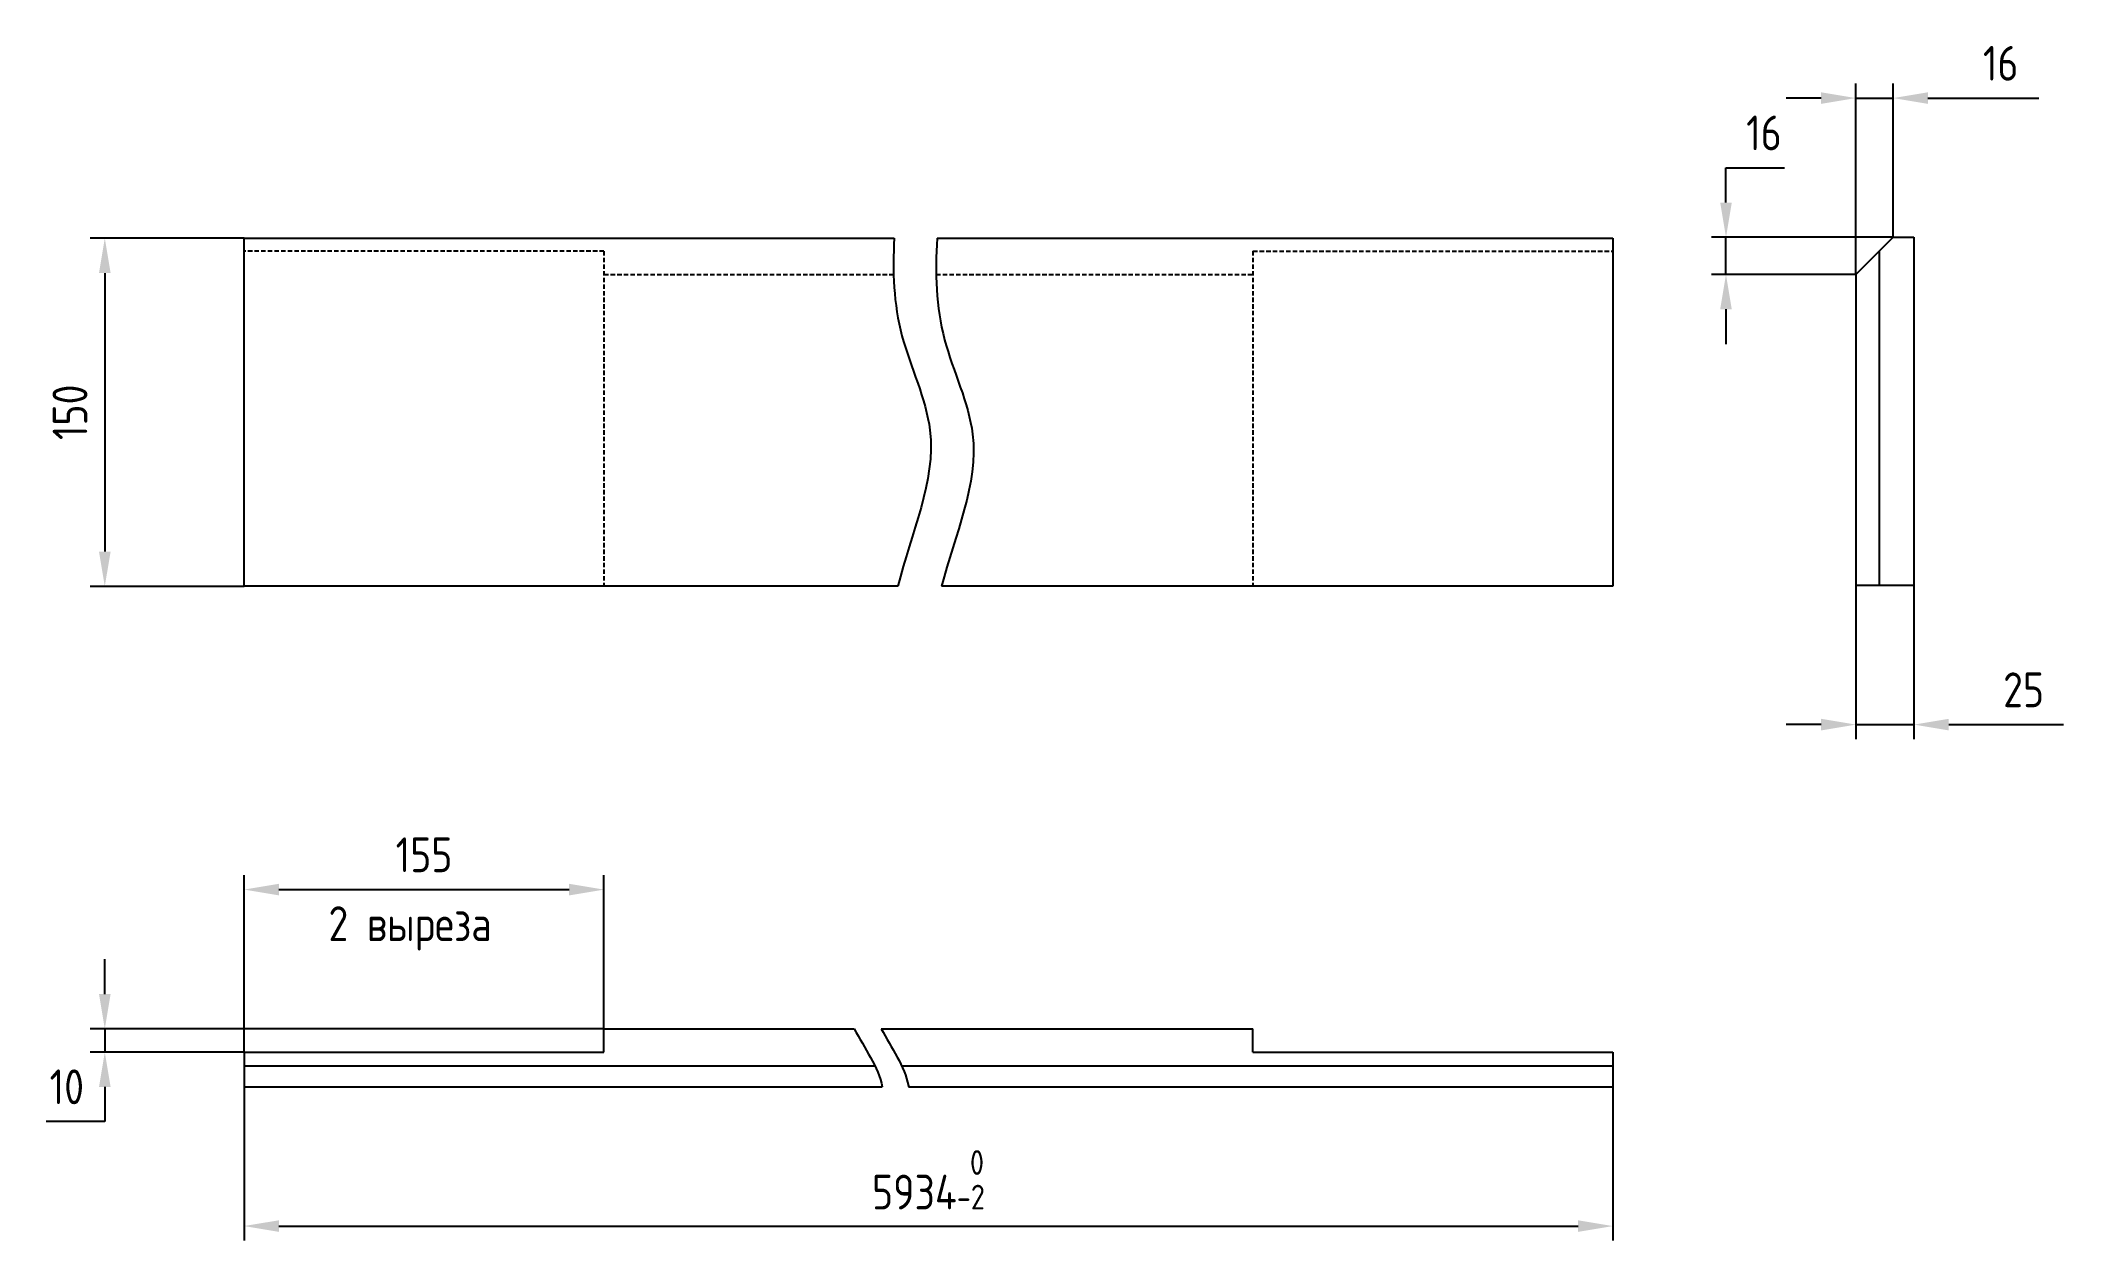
# Model space of a CAD drawing. Header units: millimetres. Extents: x 1067 to 1939, y 2064 to 2581.
import ezdxf

# ---------------------------------------------------------------- set-up
doc = ezdxf.new("R2010")
doc.units = ezdxf.units.MM
doc.header["$LTSCALE"] = 0.3
doc.linetypes.add('HIDDEN', pattern=[9.525, 6.35, -3.175])
for name, color, linetype in [('Bord', 1, 'Continuous'), ('Cont', 6, 'Continuous'), ('Dim', 7, 'Continuous'), ('Hide', 2, 'HIDDEN'), ('Text', 3, 'Continuous')]:
    doc.layers.add(name, color=color, linetype=linetype)
doc.styles.add('Style1', font='romans.shx', dxfattribs={"width": 0.8})
doc.dimstyles.new('Lin_5$0', dxfattribs={"dimscale": 5, "dimtxt": 3, "dimasz": 3, "dimexe": 1.25, "dimexo": 0, "dimgap": 1.5, "dimtad": 1, "dimtoh": 1, "dimtxsty": 'Style1', "dimcen": 2.5, "dimclrt": 3, "dimadec": 0, "dimazin": 0, "dimtfac": 1, "dimtmove": 0, "dimatfit": 3, "dimldrblk": 'DOT', "dimfxl": 1, "dimarcsym": 0})

# ---------------------------------------------------------------- blocks, each defined once
blk = doc.blocks.new('*D29')
at = {"layer": 'Defpoints', "color": 0, "transparency": 16777216}
for p in [(1154.91, 2129.92), (1744.44, 2129.92), (1744.44, 2069.92)]:
    blk.add_point(p, dxfattribs=at)
at = {"layer": 'Dim', "color": 0, "linetype": 'ByBlock', "lineweight": -2, "transparency": 16777216}
for p, q in [((1154.91, 2129.92), (1154.91, 2063.67)), ((1744.44, 2129.92), (1744.44, 2063.67)), ((1169.91, 2069.92), (1729.44, 2069.92))]:
    blk.add_line(p, q, dxfattribs=at)
at = {"layer": 'Dim', "color": 0, "transparency": 16777216}
for points in [[(1169.91, 2072.42), (1169.91, 2067.42), (1154.91, 2069.92)], [(1729.44, 2072.42), (1729.44, 2067.42), (1744.44, 2069.92)]]:
    blk.add_solid(points, dxfattribs=at)
at = {"layer": 'Dim', "color": 3, "transparency": 16777216, "insert": (1449.67, 2089.85), "char_height": 15, "attachment_point": 5, "style": 'Style1'}
blk.add_mtext('5934{}{\\H0.71x;\\C3;\\S 0^ -2;}', dxfattribs=at)
blk = doc.blocks.new('_Dot')
at = {"color": 0, "linetype": 'ByBlock', "lineweight": -2}
blk.add_line((-0.5, 0), (-1, 0), dxfattribs=at)
at = {"color": 0, "linetype": 'ByBlock', "const_width": 0.5}
blk.add_lwpolyline([(-0.25, 0, 1), (0.25, 0, 1)], format="xyb", close=True, dxfattribs=at)
blk = doc.blocks.new('*D30')
at = {"layer": 'Defpoints', "color": 0, "transparency": 16777216}
for p in [(1309.91, 2214.92), (1309.91, 2154.92), (1154.91, 2144.92)]:
    blk.add_point(p, dxfattribs=at)
at = {"layer": 'Dim', "color": 0, "linetype": 'ByBlock', "lineweight": -2, "transparency": 16777216}
for p, q in [((1154.91, 2144.92), (1154.91, 2221.17)), ((1169.91, 2214.92), (1294.91, 2214.92)), ((1309.91, 2154.92), (1309.91, 2221.17))]:
    blk.add_line(p, q, dxfattribs=at)
at = {"layer": 'Dim', "color": 0, "transparency": 16777216}
for points in [[(1169.91, 2217.42), (1169.91, 2212.42), (1154.91, 2214.92)], [(1294.91, 2217.42), (1294.91, 2212.42), (1309.91, 2214.92)]]:
    blk.add_solid(points, dxfattribs=at)
at = {"layer": 'Dim', "color": 3, "transparency": 16777216, "insert": (1232.41, 2229.92), "char_height": 15, "attachment_point": 5, "style": 'Style1'}
blk.add_mtext('155', dxfattribs=at)
blk = doc.blocks.new('*D31')
at = {"layer": 'Defpoints', "color": 0, "transparency": 16777216}
for p in [(1309.91, 2154.92), (1094.91, 2144.92), (1154.91, 2144.92)]:
    blk.add_point(p, dxfattribs=at)
at = {"layer": 'Dim', "color": 0, "linetype": 'ByBlock', "lineweight": -2, "transparency": 16777216}
for p, q in [((1094.91, 2169.92), (1094.91, 2184.92)), ((1309.91, 2154.92), (1088.66, 2154.92)), ((1094.91, 2154.92), (1094.91, 2144.92)), ((1154.91, 2144.92), (1088.66, 2144.92)), ((1094.91, 2129.92), (1094.91, 2114.92)), ((1094.91, 2114.92), (1069.7, 2114.92))]:
    blk.add_line(p, q, dxfattribs=at)
at = {"layer": 'Dim', "color": 0, "transparency": 16777216}
for points in [[(1092.41, 2169.92), (1097.41, 2169.92), (1094.91, 2154.92)], [(1092.41, 2129.92), (1097.41, 2129.92), (1094.91, 2144.92)]]:
    blk.add_solid(points, dxfattribs=at)
at = {"layer": 'Dim', "color": 3, "transparency": 16777216, "insert": (1078.55, 2129.92), "char_height": 15, "attachment_point": 5, "style": 'Style1'}
blk.add_mtext('10', dxfattribs=at)
blk = doc.blocks.new('*D32')
at = {"layer": 'Defpoints', "color": 0, "transparency": 16777216}
for p in [(1154.91, 2495.61), (1094.91, 2345.61), (1154.91, 2345.61)]:
    blk.add_point(p, dxfattribs=at)
at = {"layer": 'Dim', "color": 0, "linetype": 'ByBlock', "lineweight": -2, "transparency": 16777216}
for p, q in [((1154.91, 2495.61), (1088.66, 2495.61)), ((1094.91, 2480.61), (1094.91, 2360.61)), ((1154.91, 2345.61), (1088.66, 2345.61))]:
    blk.add_line(p, q, dxfattribs=at)
at = {"layer": 'Dim', "color": 0, "transparency": 16777216}
for points in [[(1092.41, 2480.61), (1097.41, 2480.61), (1094.91, 2495.61)], [(1092.41, 2360.61), (1097.41, 2360.61), (1094.91, 2345.61)]]:
    blk.add_solid(points, dxfattribs=at)
at = {"layer": 'Dim', "color": 3, "transparency": 16777216, "insert": (1079.91, 2420.61), "char_height": 15, "attachment_point": 5, "rotation": 90, "style": 'Style1'}
blk.add_mtext('150', dxfattribs=at)
blk = doc.blocks.new('*D33')
at = {"layer": 'Defpoints', "color": 0, "transparency": 16777216}
for p in [(1865.12, 2556.02), (1865.12, 2496.02), (1849.12, 2480.02)]:
    blk.add_point(p, dxfattribs=at)
at = {"layer": 'Dim', "color": 0, "linetype": 'ByBlock', "lineweight": -2, "transparency": 16777216}
for p, q in [((1849.12, 2480.02), (1849.12, 2562.27)), ((1865.12, 2496.02), (1865.12, 2562.27)), ((1834.12, 2556.02), (1819.12, 2556.02)), ((1849.12, 2556.02), (1865.12, 2556.02)), ((1880.12, 2556.02), (1927.84, 2556.02))]:
    blk.add_line(p, q, dxfattribs=at)
at = {"layer": 'Dim', "color": 0, "transparency": 16777216}
for points in [[(1834.12, 2558.52), (1834.12, 2553.52), (1849.12, 2556.02)], [(1880.12, 2558.52), (1880.12, 2553.52), (1865.12, 2556.02)]]:
    blk.add_solid(points, dxfattribs=at)
at = {"layer": 'Dim', "color": 3, "transparency": 16777216, "insert": (1911.48, 2571.02), "char_height": 15, "attachment_point": 5, "style": 'Style1'}
blk.add_mtext('16', dxfattribs=at)
blk = doc.blocks.new('*D34')
at = {"layer": 'Defpoints', "color": 0, "transparency": 16777216}
for p in [(1865.12, 2496.02), (1793.16, 2480.02), (1849.12, 2480.02)]:
    blk.add_point(p, dxfattribs=at)
at = {"layer": 'Dim', "color": 0, "linetype": 'ByBlock', "lineweight": -2, "transparency": 16777216}
for p, q in [((1793.16, 2511.02), (1793.16, 2526.02)), ((1793.16, 2526.02), (1818.37, 2526.02)), ((1865.12, 2496.02), (1786.91, 2496.02)), ((1793.16, 2480.02), (1793.16, 2496.02)), ((1849.12, 2480.02), (1786.91, 2480.02)), ((1793.16, 2465.02), (1793.16, 2450.02))]:
    blk.add_line(p, q, dxfattribs=at)
at = {"layer": 'Dim', "color": 0, "transparency": 16777216}
for points in [[(1790.66, 2511.02), (1795.66, 2511.02), (1793.16, 2496.02)], [(1790.66, 2465.02), (1795.66, 2465.02), (1793.16, 2480.02)]]:
    blk.add_solid(points, dxfattribs=at)
at = {"layer": 'Dim', "color": 3, "transparency": 16777216, "insert": (1809.52, 2541.02), "char_height": 15, "attachment_point": 5, "style": 'Style1'}
blk.add_mtext('16', dxfattribs=at)
blk = doc.blocks.new('*D35')
at = {"layer": 'Defpoints', "color": 0, "transparency": 16777216}
for p in [(1849.12, 2346.02), (1874.12, 2346.02), (1874.12, 2286.02)]:
    blk.add_point(p, dxfattribs=at)
at = {"layer": 'Dim', "color": 0, "linetype": 'ByBlock', "lineweight": -2, "transparency": 16777216}
for p, q in [((1849.12, 2346.02), (1849.12, 2279.77)), ((1874.12, 2346.02), (1874.12, 2279.77)), ((1834.12, 2286.02), (1819.12, 2286.02)), ((1849.12, 2286.02), (1874.12, 2286.02)), ((1889.12, 2286.02), (1938.55, 2286.02))]:
    blk.add_line(p, q, dxfattribs=at)
at = {"layer": 'Dim', "color": 0, "transparency": 16777216}
for points in [[(1834.12, 2288.52), (1834.12, 2283.52), (1849.12, 2286.02)], [(1889.12, 2288.52), (1889.12, 2283.52), (1874.12, 2286.02)]]:
    blk.add_solid(points, dxfattribs=at)
at = {"layer": 'Dim', "color": 3, "transparency": 16777216, "insert": (1921.34, 2301.02), "char_height": 15, "attachment_point": 5, "style": 'Style1'}
blk.add_mtext('25', dxfattribs=at)

msp = doc.modelspace()

# ---------------------------------------------------------------- linework, layer by layer
at = {"layer": 'Bord'}
for points, knots in [([(1434.96, 2495.613), (1434.09, 2481.4), (1435.124, 2453.259), (1459.647, 2404.807), (1442.073, 2368.334), (1436.469, 2345.613)], [33.8762848, 33.8762848, 33.8762848, 33.8762848, 76.2619757, 118.7184399, 187.5419109, 187.5419109, 187.5419109, 187.5419109]), ([(1453.436, 2495.613), (1452.418, 2480.814), (1453.215, 2452.077), (1477.733, 2403.635), (1460.977, 2367.752), (1455.267, 2345.613)], [32.1671008, 32.1671008, 32.1671008, 32.1671008, 76.2619757, 118.7184399, 185.8047511, 185.8047511, 185.8047511, 185.8047511]), ([(1429.318, 2154.922), (1433.596, 2146.861), (1439.675, 2138.519), (1441.053, 2130.083), (1441.078, 2129.922)], [69.7756209, 69.7756209, 69.7756209, 69.7756209, 96.5519726, 97.0723541, 97.0723541, 97.0723541, 97.0723541])]:
    msp.add_open_spline(points, degree=3, knots=knots, dxfattribs=at)
msp.add_open_spline([(1417.737, 2154.922), (1421.984, 2146.706), (1428.193, 2138.362), (1429.774, 2129.922)], degree=3, dxfattribs=at)
at = {"layer": 'Cont'}
for p, q in [((1154.912, 2495.613), (1434.96, 2495.613)), ((1154.912, 2345.613), (1154.912, 2495.613)), ((1453.436, 2495.613), (1744.435, 2495.613)), ((1744.435, 2495.613), (1744.435, 2345.613)), ((1849.122, 2480.021), (1865.122, 2496.021)), ((1865.122, 2496.021), (1874.122, 2496.021)), ((1874.122, 2496.021), (1874.122, 2346.021)), ((1859.122, 2490.021), (1859.122, 2346.021)), ((1849.122, 2480.021), (1849.122, 2346.021)), ((1436.469, 2345.613), (1154.912, 2345.613)), ((1744.435, 2345.613), (1455.267, 2345.613)), ((1874.122, 2346.021), (1849.122, 2346.021)), ((1309.912, 2154.922), (1417.737, 2154.922)), ((1309.912, 2144.922), (1309.912, 2154.922)), ((1429.318, 2154.922), (1589.435, 2154.922)), ((1589.435, 2144.922), (1589.435, 2154.922)), ((1154.912, 2144.922), (1154.912, 2129.922)), ((1154.912, 2144.922), (1309.912, 2144.922)), ((1589.435, 2144.922), (1744.435, 2144.922)), ((1744.435, 2144.922), (1744.435, 2129.922)), ((1154.912, 2138.922), (1426.612, 2138.922)), ((1438.154, 2138.922), (1744.435, 2138.922)), ((1154.912, 2129.922), (1429.774, 2129.922)), ((1441.078, 2129.922), (1744.435, 2129.922))]:
    msp.add_line(p, q, dxfattribs=at)
at = {"layer": 'Hide'}
for p, q in [((1309.912, 2490.021), (1154.912, 2490.021)), ((1309.912, 2490.021), (1309.912, 2345.613)), ((1589.435, 2490.021), (1589.435, 2345.613)), ((1589.435, 2490.021), (1744.435, 2490.021)), ((1309.912, 2480.021), (1434.649, 2480.021)), ((1452.976, 2480.021), (1589.435, 2480.021))]:
    msp.add_line(p, q, dxfattribs=at)

# ---------------------------------------------------------------- texts
at = {"layer": 'Text', "style": 'Style1', "width": 0.8}
msp.add_text('2 выреза', height=15, dxfattribs=at).set_placement((1191.244, 2192.724))

# ---------------------------------------------------------------- dimensions: what is measured, and where the dimension line sits
at = {"layer": 'Dim'}
for base, p1, p2, angle, override, picture, middle in [((1865.122, 2556.021), (1849.122, 2480.021), (1865.122, 2496.021), 0, {"dimpost": '', "dimarcsym": 1}, '*D33', (1911.479, 2571.021)), ((1094.912, 2345.613), (1154.912, 2495.613), (1154.912, 2345.613), 90, {"dimpost": '', "dimarcsym": 1}, '*D32', (1079.912, 2420.613)), ((1874.122, 2286.021), (1849.122, 2346.021), (1874.122, 2346.021), 0, {"dimpost": '', "dimarcsym": 1}, '*D35', (1921.336, 2301.021)), ((1309.912, 2214.922), (1154.912, 2144.922), (1309.912, 2154.922), 0, {"dimpost": '', "dimarcsym": 1}, '*D30', (1232.412, 2229.922)), ((1094.912, 2144.922), (1309.912, 2154.922), (1154.912, 2144.922), 90, {"dimarcsym": 1}, '*D31', (1078.555, 2129.922))]:
    dim = msp.add_linear_dim(base=base, p1=p1, p2=p2, angle=angle, dimstyle='Lin_5$0', override=override, dxfattribs=at)
    dim.commit()
    dim.dimension.update_dxf_attribs({"geometry": picture, "text_midpoint": middle})
dim = msp.add_linear_dim(base=(1793.159, 2480.021), p1=(1865.122, 2496.021), p2=(1849.122, 2480.021), angle=90, dimstyle='Lin_5$0', override={"dimarcsym": 1}, dxfattribs=at)
dim.commit()
dim.dimension.update_dxf_attribs({"geometry": '*D34', "text_midpoint": (1809.516, 2526.021), "dimtype": 160})
dim = msp.add_linear_dim(base=(1744.435, 2069.922), p1=(1154.912, 2129.922), p2=(1744.435, 2129.922), angle=0, text='5934{}{\\H0.71x;\\C3;\\S 0^ -2;}', dimstyle='Lin_5$0', override={"dimtp": 0, "dimtm": 2, "dimtdec": 2, "dimtzin": 8, "dimarcsym": 1}, dxfattribs=at)
dim.commit()
dim.dimension.update_dxf_attribs({"geometry": '*D29', "text_midpoint": (1449.673, 2089.847)})

doc.saveas('drawing.dxf')
